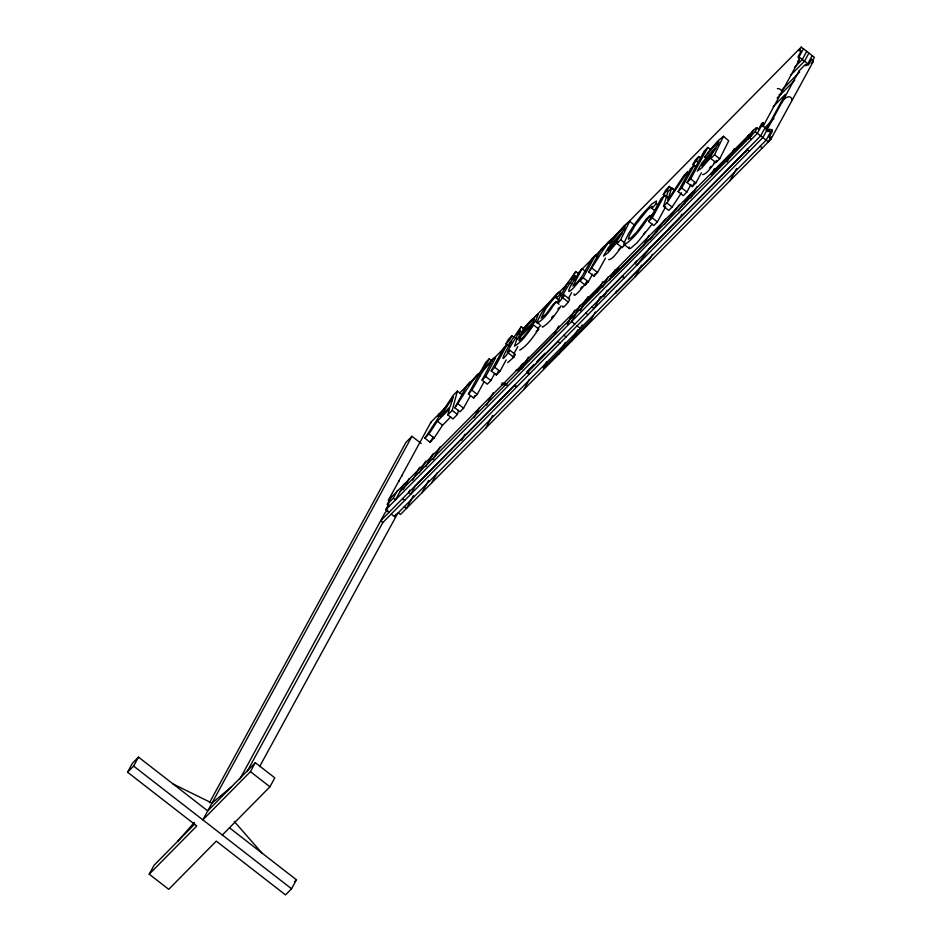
<?xml version="1.0" encoding="UTF-8"?>
<svg xmlns="http://www.w3.org/2000/svg" width="942" height="942" viewBox="0 0 942 942"><rect width="100%" height="100%" fill="white"/><g stroke="black" fill="none" stroke-linecap="round" stroke-linejoin="round"><path stroke-width="1.41" d="M608.709 259.651C613.195 259.497 618.458 250.125 622.25 246.38M702.555 174.635C707.336 174.294 712.788 164.45 716.803 160.481L715.991 162.566L710.798 158.527L711.61 156.443L701.99 167.676L697.339 171.126L702.179 162.636L717.663 145.092L719.029 141.771L713.318 147.07L704.534 157.573L708.243 152.062L717.91 140.888L723.503 136.307L728.731 140.829L719.735 158.762L715.991 162.566M629.28 247.016L629.291 248.547L630.516 248.441L637.086 242.73L652.17 224.125M616.951 243.542L620.696 239.751L629.656 221.323L624.063 225.903L614.396 237.078L610.687 242.589L619.471 232.085L625.182 226.786L623.816 230.107L608.332 247.652L603.492 256.142L608.143 252.691L617.764 241.458L616.951 243.542L622.144 247.581L624.946 244.732M710.798 158.527L714.542 154.735L723.503 136.307M655.02 210.808L651.899 208.394L652.099 206.357L647.66 209.748L635.355 225.079L629.362 235.535L628.373 239.162L631.14 237.69L636.792 231.909L646.436 218.78L649.733 215.918L651.805 217.531M458.507 410.3L457.4 414.445L452.984 418.919L447.791 414.88L452.207 410.418L457.388 391.083L462.581 395.11M447.791 414.88L449.581 408.804L437.347 421.192L428.951 433.979L424.842 438.136L430.035 442.175L434.144 438.006L442.54 425.231L450.7 416.965M681.537 192.745L672.105 207.016L668.749 210.407L663.557 206.38L667.925 191.744L671.717 187.905L674.825 190.331M622.144 247.581L622.391 246.733M559.407 300.463L556.286 298.037L556.404 296.377L553.978 298.32L545.689 308.858L541.12 318.231L546.384 313.674L552.683 304.902L555.945 301.817L559.053 304.242M651.899 208.394L656.244 203.566L656.421 200.952L651.711 204.12L641.561 215.188A21.89 3.05 -52.2 0 0 635.461 223.077L628.549 233.628L624.087 242.977L624.099 244.52L629.291 248.547M671.717 187.905L667.678 200.163L683.668 175.813L687.354 172.068L689.426 173.681M574.173 293.892C572.724 300.274 586.371 282.883 586.984 281.693L585.159 285.037L579.966 280.999L581.791 277.654C564.658 300.604 564.128 292.785 582.015 268.717L585.135 271.143M556.286 298.037C563.116 292.562 561.043 288.511 555.568 295.282C548.15 303.371 540.779 312.202 537.011 322.623L537.234 323.141C545.347 318.337 550.681 309.529 555.945 301.817M562.763 306.02C561.255 310.695 569.792 301.157 569.651 299.203L564.458 295.164C555.344 305.867 572.5 278.467 574.997 275.829L577.069 277.443M447.462 405.437L430.953 422.157L388.41 500.178L388.669 501.391M399.278 480.255L399.196 481.068M401.975 475.31L401.893 476.134M430.953 422.157L430.871 422.982M762.078 126.64L763.868 124.827L763.609 123.614A1.754 1.13 44.6 0 0 761.678 123.567L758.687 129.054L755.92 127.912L388.41 500.178M763.868 124.827L799.311 59.817L799.052 58.604A1.754 1.13 44.6 0 1 798.227 56.52L801.218 51.033L798.463 49.902M398.266 512.801L400.468 514.509L770.756 139.44L769.131 137.155L772.122 131.68A1.754 1.13 44.6 0 0 771.298 129.596L769.908 129.525L768.13 131.327M792.21 100.099C790.515 93.058 783.308 98.58 781.589 102.996M770.756 139.44L813.299 61.43L811.663 59.146L808.672 64.633A1.754 1.13 44.6 0 1 806.741 64.574L805.351 64.515L799.122 70.827L767.118 129.525M524.341 329.147L521.232 326.733L509.045 343.983L511.683 341.31C505.713 350.542 496.375 369.205 509.963 350.365L515.156 354.404L513.814 357.289L507.679 362.576M578.835 273.945L575.727 271.531L563.54 288.782L566.177 286.109C560.207 295.341 550.87 314.004 564.458 295.164M533.525 324.978C528.121 332.644 522.622 341.275 514.509 346.161L516.499 340.274L524.117 328.558A16.732 2.331 -52.2 0 1 530.793 320.468L538.235 314.228L535.574 321.316L519.772 337.318C515.097 349.235 532.018 325.426 533.525 324.978L538.718 329.005C533.313 336.671 527.814 345.302 519.701 350.188M229.53 827.841L296.447 879.816L291.561 888.777L285.52 894.9L216.295 841.124L168.712 889.33L149.213 874.176L196.796 825.981L127.57 772.204L132.457 763.244L138.498 757.121L207.723 810.897L255.306 762.69L274.805 777.845L269.93 786.806L222.336 835.001M127.57 772.204L133.611 766.082L138.498 757.121M149.213 874.176L154.088 865.215L194.735 824.05M209.454 802.761L405.908 442.434L411.948 436.311L421.18 443.482M411.948 436.311L202.836 819.858L250.419 771.651L255.306 762.69M389.47 505.972L387.28 504.264L391.46 496.575M388.987 512.354L385.69 509.799L388.858 503.994M239.951 778.893L385.113 512.648L387.88 509.846M387.28 504.264L393.32 498.141L397.512 490.452M438.006 416.187L439.396 413.62M247.075 771.569L382.876 522.48L762.855 137.591L767.283 129.466M404.165 483.988L395.51 499.849L393.32 498.141M403.247 489.557L409.24 478.571M412.643 480.149L419.661 467.267M391.189 514.061L394.486 516.628L395.758 514.297M409.9 490.134L408.628 492.466L410.83 494.173L415.257 486.037L513.802 386.232L516.923 386.703L514.721 384.995M419.39 472.743L425.702 461.144M470.082 396.252L463.582 408.18L459.99 411.819L454.798 407.792L467.22 384.995L470.458 381.722L468.574 385.184L476.982 375.022L478.336 374.068L480.408 375.681M259.639 766.588L397.654 513.461M454.798 407.792C462.805 396.794 468.951 384.124 478.336 374.068M425.796 466.726L432.119 455.127M427.703 463.77L433.32 453.467M484.023 381.899L477.229 394.368L473.638 398.007L468.445 393.968L485.589 362.517L489.181 358.878L492.301 361.292M413.491 495.574L406.508 508.386L404.306 506.678M433.037 459.72L440.02 446.92M468.445 393.968C477.406 384.842 480.185 370.277 491.112 362.658L482.104 380.132L487.297 384.159L490.888 380.521L494.821 373.303M489.181 358.878L483.034 370.159L491.076 360.598L494.621 357.454L495.61 357.701L485.695 376.494L482.104 380.132M421.839 492.878L428.622 480.42M473.638 398.007L475.003 395.487M506.172 359.938L499.966 371.336L496.375 374.963L491.182 370.936L503.605 348.151L507.196 344.513L509.269 346.126M509.021 346.338L505.913 343.924L508.327 339.473L511.918 335.847L514.002 337.46M431.624 482.952L437.064 472.99M491.182 370.936L494.774 367.298L507.196 344.513M511.918 335.847L509.504 340.286L505.913 343.924M522.575 332.644L520.502 331.031C518.006 333.668 500.85 361.069 509.963 350.365M521.232 326.733L516.887 334.693L520.502 331.031M496.375 374.963L498.448 371.172M461.651 440.314L465.007 434.18M473.944 417.777L479.502 407.592M513.837 353.839L517.806 346.574M486.555 405.142L493.325 392.708M485.719 428.163L492.666 415.422M522.421 363.706L518.571 370.783L554.002 334.893L558.853 325.991M521.95 369.005L528.45 357.077M575.727 271.531L571.382 279.491L574.997 275.829M582.015 268.717L572.913 286.038L577.175 282.47L582.333 275.853L592.012 258.603L595.603 254.964L597.675 256.577M568.332 298.638L571.641 292.585M579.966 280.999L583.18 277.749L595.603 254.964M523.917 389.482L529.416 379.39M588.762 272.097L601.184 249.3L604.423 246.027L602.539 249.489L607.979 242.282L612.3 238.373C602.915 248.429 596.769 261.099 588.762 272.097L593.955 276.124L597.546 272.485L605.482 258.061M585.159 285.037L588.373 281.788L592.506 274.193M567.178 324.189L574.903 310.024M546.701 361.869L543.263 368.169L591.187 319.632L595.356 311.979M568.002 322.812L571.37 316.618M593.955 276.124L595.332 273.592M574.62 315.499L580.237 305.196M575.962 313.427L571.523 321.563L574.82 324.119M581.932 307.033L586.018 299.521M580.331 310.766L588.055 296.6M558.971 353.968L565.165 342.605M597.228 292.02L602.845 281.717M571.464 341.31L577.717 329.853M602.574 287.18L608.191 276.877M582.215 324.908L580.319 328.393L577.022 325.826M600.56 296.624L594.025 308.611L591.823 306.904M609.686 279.88L615.303 269.577M603.704 296.671L607.178 290.289M616.916 272.426L619.283 268.081L611.052 276.418M665.688 206.71L657.398 221.9L653.807 225.538L648.614 221.511L661.048 198.715L664.628 195.088L667.748 197.502M667.501 197.714L663.345 194.488L665.77 190.049L669.362 186.41L673.518 189.636M648.614 221.511L652.205 217.873L664.628 195.088M669.362 186.41L666.936 190.861L663.345 194.488M616.645 291.031L615.279 293.551L650.333 258.037L652.382 254.269M643.351 245.65L648.967 235.37M691.039 184.42L686.906 192.027L683.315 195.653L678.122 191.626L690.545 168.842L694.136 165.203L696.209 166.816M695.961 167.028L692.853 164.615L695.267 160.164L698.858 156.525L700.942 158.138M678.122 191.626L681.714 187.988L694.136 165.203M692.853 164.615L696.444 160.976L698.858 156.525M635.344 276.607L641.526 265.267M701.366 172.857L695.879 182.925L692.288 186.563L687.095 182.536L704.251 151.073L707.842 147.435L710.951 149.86M687.095 182.536L690.686 178.898L707.842 147.435M692.288 186.563L694.348 182.795M684.351 203.908L688.484 196.336M681.949 214.199L680.595 216.695L668.42 229.036M690.851 197.902L697.045 186.528M714.46 168.665L711.116 174.788L746.17 139.286L748.713 134.624M727.059 161.906L734.207 148.789M748.172 139.31L752.269 131.809M751.316 139.451L749.126 137.744L753.306 130.055M749.126 137.744L755.166 131.621L757.262 127.771M799.146 50.939L801.242 47.1L814.43 57.344L812.334 61.183M729.885 180.852L736.62 168.477M745.322 152.522L747.324 148.848M763.197 122.625L757.356 133.328L385.69 509.799M803.444 48.807L799.016 56.932L807.8 63.762L805.787 65.799M765.092 127.759L760.653 135.883L380.686 520.773L382.876 522.48M806.741 51.363L802.313 59.499L794.542 67.365M765.881 130.055L785.298 94.436L773.182 106.705M808.942 53.07L804.503 61.206L790.903 74.971M768.048 131.703L769.461 129.136M771.993 129.454L766.152 140.158L394.486 516.628M807.8 63.762L812.228 55.637M771.145 136.743L768.354 141.865L755.166 131.621M561.138 305.856C555.874 313.568 550.54 322.376 542.427 327.18L542.203 326.65M649.733 215.918C642.574 226.327 635.202 237.608 624.57 244.673L624.099 244.52M663.557 206.38L666.912 202.977L687.354 172.068M424.842 438.136L453.22 395.299L457.388 391.083M430.035 442.175L433.273 437.276M649.992 239.527L665.888 218.591M636.639 260.993L634.932 263.242L637.122 264.949L650.875 246.839M664.569 224.208L679.582 204.449M678.252 210.808L692.382 192.203M713.918 163.096L715.272 161.376M643.645 233.981L645.305 231.897M551.576 317.701L553.013 315.935M618.647 249.771L620.072 248.111M177.885 841.124L194.323 822.413M580.684 288.311L582.368 286.498M649.521 217.343L654.502 212.233M709.691 167.806L711.092 166.322M515.156 354.404L512.424 357.112M459.849 392.885L481.527 370.924M490.817 361.516L507.338 344.784M522.822 329.099L533.148 318.643M535.209 316.547L568.25 283.083M577.54 273.675L608.508 242.306M610.569 240.21L801.242 47.1M797.533 61.619L799.311 59.817M537.8 328.346L540.767 325.343M782.131 89.773L799.687 71.981M779.105 94.695C784.368 93.199 780.824 87.959 777.374 88.572M777.15 98.039L794.707 80.258M811.227 63.514L813.299 61.43M583.275 304.56L601.797 285.803M399.95 491.724L751.622 135.507M612.017 277.395L657.222 231.614M764.727 127.924L773.947 118.598M526.802 371.737L533.902 364.554M536.94 361.481L545.041 353.262M527.638 372.208L558.323 341.134M598.453 300.486L622.992 275.617M649.109 249.171L747.536 149.472M294.434 881.865L296.447 879.816M536.139 331.454L538.718 329.005M557.876 308.941L559.501 307.398M231.508 786.794L211.974 803.102L173.104 784.015M516.134 370.277L518.901 370.701M527.661 373.409L529.745 373.715L527.544 372.008M501.933 383.053L507.455 383.889M501.368 384.348L506.89 385.184M761.795 125.204L770.58 132.021M760.112 146.281L762.313 147.976M747.065 149.66L749.255 151.368M714.542 154.735L719.735 158.762M696.444 160.976L698.517 162.589M690.686 178.898L695.879 182.925M681.714 187.988L686.906 192.027M666.912 202.977L672.105 207.016M656.244 203.566L658.317 205.179M652.205 217.873L657.398 221.9M629.656 221.323L634.849 225.35M620.696 239.751L624.852 242.977M609.109 243.213L611.181 244.826M622.109 276.23L624.311 277.937M592.353 268.458L597.546 272.485M583.18 277.749L588.373 281.788M573.36 278.844L575.432 280.457M569.745 282.494L571.829 284.107M585.783 313.027L587.973 314.734M560.101 293.928L562.174 295.541M563.116 298.061L568.309 302.088M563.869 335.211L566.071 336.918M535.574 321.316L539.731 324.543M557.829 341.334L560.031 343.041M518.865 334.033L520.938 335.646M519.772 337.318L521.856 338.932M515.25 337.695L517.335 339.308M508.621 353.25L513.814 357.289M494.774 367.298L499.966 371.336M485.695 376.494L490.888 380.521M472.036 390.329L477.229 394.368M458.389 404.153L463.582 408.18M452.207 410.418L457.4 414.445M437.347 421.192L442.54 425.231M428.951 433.979L434.144 438.006M402.587 498.577L404.789 500.284M250.419 771.651L269.93 786.806M133.611 766.082L291.561 888.777M234.322 821.495L261.841 852.934M534.526 319.02L533.537 321.952L521.703 333.939L528.78 324.036L534.526 319.02M451.925 401.009L450.229 406.626L440.314 416.67L453.408 396.582L451.925 401.009M608.355 249.512L608.037 250.984L614.879 244.084L622.167 233.133L608.355 249.512M702.202 164.497L701.884 165.969L708.725 159.068L716.014 148.118L702.202 164.497"/></g></svg>
